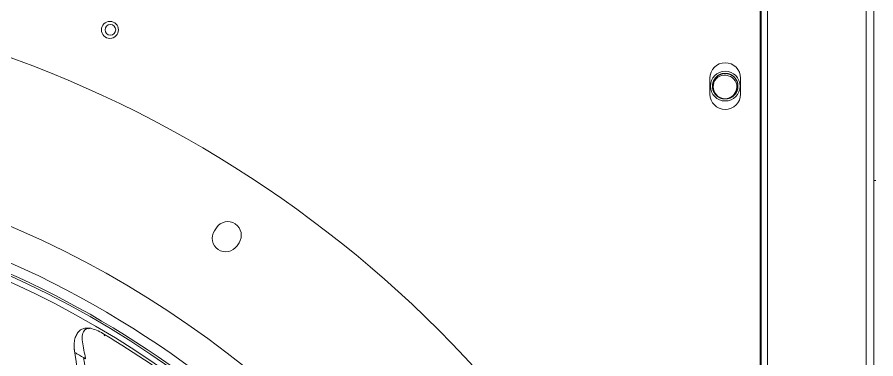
# Model space of a CAD drawing. Header units: millimetres. Extents: x 113490 to 142599, y -20467 to 115.
# Drawn here: x 131487.5 to 131892.2, y -10983.5 to -10822.5 of the extents above; entities that cross this region are included whole.
import ezdxf

# ---------------------------------------------------------------- set-up
doc = ezdxf.new("R2010")
doc.units = ezdxf.units.MM
doc.layers.add('DV3_0', color=7, linetype='Continuous')

msp = doc.modelspace()

# ---------------------------------------------------------------- linework, layer by layer
at = {"layer": 'DV3_0', "color": 7, "linetype": 'Continuous', "lineweight": 20}
for p, q in [((131837.64, -9845.59), (131837.64, -11865.47)), ((131887.64, -11154.49), (131887.64, -10494.49))]:
    msp.add_line(p, q, dxfattribs=at)
at = {"layer": 'DV3_0', "color": 7, "linetype": 'Continuous', "lineweight": 15}
for p, q in [((131838.24, -9857.26), (131838.24, -11851.51)), ((131841.24, -9857.26), (131841.24, -11851.51)), ((131891.24, -11154.49), (131891.24, -10494.49)), ((131813.99, -10858.74), (131813.99, -10851.24)), ((131828.49, -10851.24), (131828.49, -10858.74)), ((131891.24, -10899.48), (131892.24, -10899.48)), ((131581.4, -10921.7), (131580.45, -10923.11)), ((131591.09, -10930.23), (131592.04, -10928.81))]:
    msp.add_line(p, q, dxfattribs=at)
for centre, radius in [((131531.2, -10828.5), 4), ((131531.4, -10828.48), 2.5), ((131821.24, -10854.99), 7)]:
    msp.add_circle(centre, radius, dxfattribs=at)
for centre, radius, start, end in [((131296.24, -11359.99), 551.5, 15.4775, 74.5225), ((131821.24, -10851.24), 7.25, 0, 180), ((131821.24, -10858.74), 7.25, 180, 0), ((131821.24, -10854.99), 6, 244.8963, 262.5227), ((131296.24, -11359.99), 477.5, 46.9802, 133.0198), ((131296.24, -11359.99), 456, 45.9967, 135.345), ((131296.24, -11359.99), 453.5, 45.9921, 90), ((131586.72, -10925.26), 6.4, 326.25, 146.25), ((131585.77, -10926.67), 6.4, 146.25, 326.25), ((131296.24, -11359.99), 457, 46.1533, 71.5308), ((131521.63, -10972.9), 3.79, 77.061, 126.3859), ((131521.93, -10970.05), 1.01, 56.9571, 135.7951), ((131522.52, -10968.99), 0.229, 257.3221, 265.2989), ((131517.39, -10988.18), 19.65, 55.265, 74.9071), ((131295.95, -11360.29), 452.62, 46.1596, 59.0713), ((131426.13, -10996.17), 89.89, 340.2075, 11.1643), ((131435.18, -10997.37), 84.81, 350.506, 9.7892), ((131391.86, -11008.49), 130.27, 11.0605, 11.1618)]:
    msp.add_arc(centre, radius, start, end, dxfattribs=at)
at = {"layer": 'DV3_0', "color": 7, "linetype": 'Continuous', "lineweight": 20}
msp.add_arc((131296.24, -11359.99), 461.75, 46.1456, 74.9574, dxfattribs=at)
at = {"layer": 'DV3_0', "color": 7, "linetype": 'Continuous', "lineweight": 15}
msp.add_rational_spline([(131815.7, -10857.29), (131817.02, -10860.49), (131820.46, -10860.94), (131823.89, -10861.39), (131826, -10858.64), (131828.11, -10855.89), (131826.78, -10852.69), (131825.45, -10849.49), (131822.02, -10849.04), (131818.58, -10848.59), (131816.48, -10851.34), (131814.37, -10854.09), (131815.7, -10857.29), (131817.02, -10860.49), (131820.46, -10860.94), (131823.89, -10861.39), (131826, -10858.64), (131828.11, -10855.89), (131826.78, -10852.69), (131825.45, -10849.49), (131822.02, -10849.04), (131818.58, -10848.59), (131816.48, -10851.34), (131814.37, -10854.09), (131815.7, -10857.29), (131816.59, -10859.44), (131818.69, -10860.42)], [1, 0.866025403784, 1, 0.866025403784, 1, 0.866025403784, 1, 0.866025403784, 1, 0.866025403784, 1, 0.866025403784, 1, 0.866025403784, 1, 0.866025403784, 1, 0.866025403784, 1, 0.866025403784, 1, 0.866025403784, 1, 0.866025403784, 1, 0.90591222949, 0.943976505854], degree=2, knots=[0.94372108, 0.94372108, 0.94372108, 0.9481517, 0.9481517, 0.95258231, 0.95258231, 0.95701293, 0.95701293, 0.96144354, 0.96144354, 0.96587416, 0.96587416, 0.97030477, 0.97030477, 0.97473539, 0.97473539, 0.979166, 0.979166, 0.98359662, 0.98359662, 0.98802723, 0.98802723, 0.99245785, 0.99245785, 0.99688846, 0.99688846, 1, 1, 1], dxfattribs=at)
for points, knots in [([(131818.69, -10860.42), (131817.45, -10859.77), (131816.48, -10858.68), (131815.45, -10856.09), (131815.43, -10854.62), (131816.4, -10852.02), (131817.39, -10850.9), (131819.89, -10849.7), (131821.38, -10849.6), (131822.7, -10850.07)], [0, 0, 0, 0, 0.25, 0.25, 0.5, 0.5, 0.75, 0.75, 1, 1, 1, 1]), ([(131822.7, -10850.07), (131824.06, -10850.39), (131825.26, -10851.28), (131826.68, -10853.64), (131826.92, -10855.11), (131826.34, -10857.81), (131825.51, -10859.04), (131823.26, -10860.67), (131821.85, -10861.06), (131820.46, -10860.94)], [0, 0, 0, 0, 0.25, 0.25, 0.5, 0.5, 0.75, 0.75, 1, 1, 1, 1]), ([(131518.58, -10969.33), (131518.12, -10969.49), (131517.22, -10969.84), (131515.98, -10971.07), (131514.98, -10972.93), (131514.35, -10975.28), (131514.21, -10977.98), (131514.46, -10979.65), (131514.62, -10980.62)], [0, 0, 0, 0, 0.123231, 0.287955, 0.462255, 0.642912, 0.824473, 1, 1, 1, 1]), ([(131519.38, -10969.85), (131518.78, -10970.36), (131518.42, -10971.13), (131518.07, -10973.04), (131518.09, -10974.19), (131518.36, -10976.68), (131518.6, -10978.02), (131519.13, -10980.69), (131519.42, -10982.03), (131519.67, -10983.27)], [0, 0, 0, 0, 0.25, 0.25, 0.5, 0.5, 0.75, 0.75, 1, 1, 1, 1]), ([(131514.6, -10980.54), (131514.61, -10980.54), (131514.69, -10980.58), (131514.92, -10980.72), (131515.36, -10980.97), (131515.84, -10981.24), (131516.49, -10981.61), (131517.29, -10982.08), (131518.32, -10982.68), (131519.21, -10983.2), (131519.71, -10983.5)], [0.4374994, 0.4374994, 0.4374994, 0.4374994, 0.4998211, 0.6248763, 0.6874038, 0.7499314, 0.812459, 0.8749866, 0.9375141, 0.9999951, 0.9999951, 0.9999951, 0.9999951])]:
    msp.add_open_spline(points, degree=3, knots=knots, dxfattribs=at)
msp.add_open_spline([(131521.53, -10969.08), (131519.71, -10969.04), (131518.72, -10969.13), (131518.58, -10969.33)], degree=3, dxfattribs=at)
at = {"layer": 'DV3_0', "color": 7, "linetype": 'Continuous', "lineweight": 20}
msp.add_open_spline([(131528.58, -10972.04), (131528.65, -10972.05), (131528.68, -10972.13), (131528.64, -10972.36), (131528.58, -10972.52), (131528.48, -10972.64)], degree=3, knots=[0, 0, 0, 0, 0.5, 0.5, 1, 1, 1, 1], dxfattribs=at)

doc.saveas('drawing.dxf')
